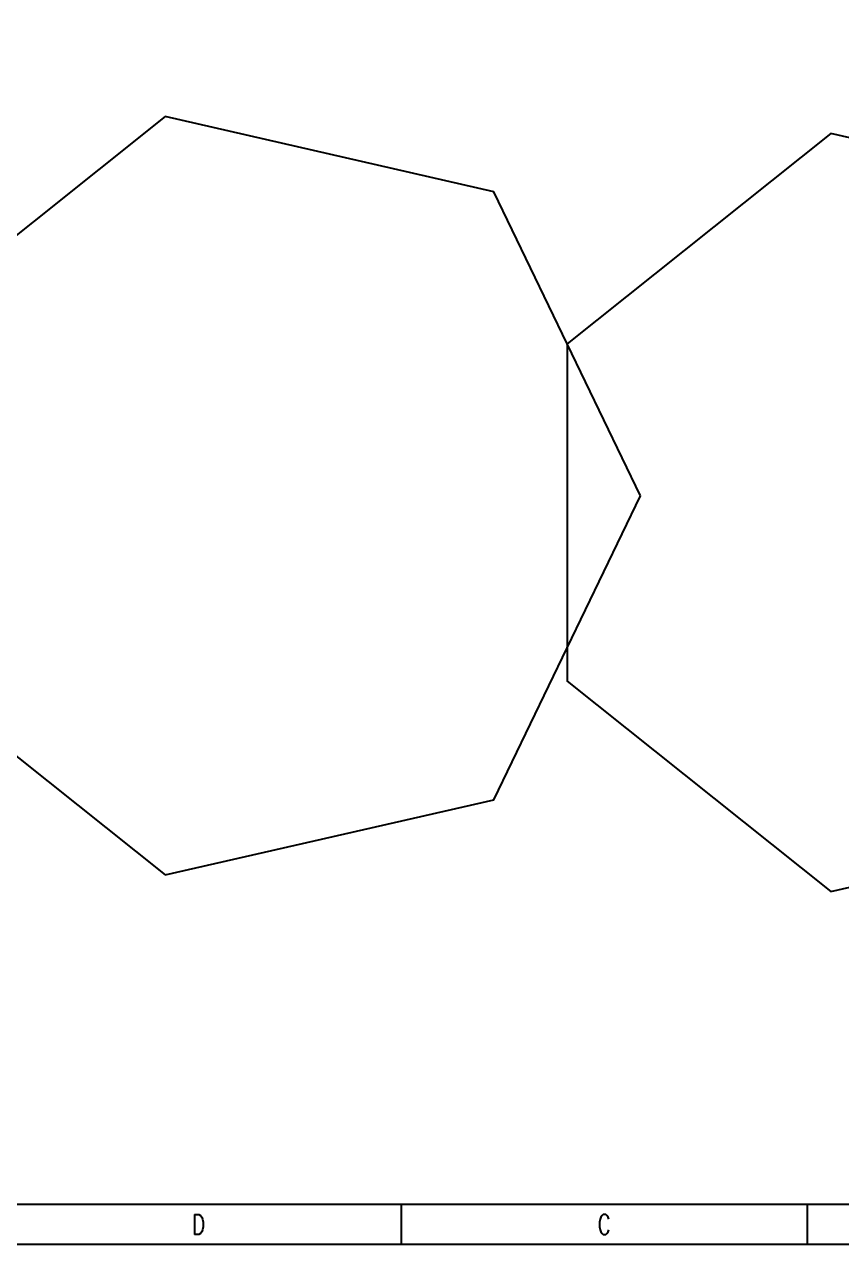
# Model space of a CAD drawing. Extents: x 207383 to 323108, y -93974 to -64274.
# Drawn here: x 229141 to 239287, y -93974 to -78827 of the extents above; entities that cross this region are included whole.
import ezdxf
from ezdxf.enums import TextEntityAlignment as Align

# ---------------------------------------------------------------- set-up
doc = ezdxf.new("R2010")
doc.units = 0
doc.layers.get('0').update_dxf_attribs({"linetype": 'CONTINUOUS'})
doc.layers.add('DIM', color=3, linetype='CONTINUOUS')
doc.styles.add('HZ', font='TXT.shx', dxfattribs={"width": 0.7, "bigfont": 'hz.shx'})

# ---------------------------------------------------------------- blocks, each defined once
blk = doc.blocks.new('tk')
at = {"color": 4}
for p, q in [((719081, -99199), (678781, -99199)), ((703968, -99199), (703968, -99699)), ((709006, -99199), (709006, -99699)), ((709006, -99199), (709006, -99699)), ((719581, -99699), (677531, -99699))]:
    blk.add_line(p, q, dxfattribs=at)
at = {"color": 4, "style": 'HZ', "width": 0.7}
for s, p in [('D', (701450, -99574)), ('C', (706487, -99574))]:
    blk.add_text(s, height=250, dxfattribs=at).set_placement(p, align=Align.CENTER)

msp = doc.modelspace()

# ---------------------------------------------------------------- linework, layer by layer
for points in [[(207383, -64274), (249433, -64274), (249433, -93974), (207383, -93974)], [(236788, -84678), (234971, -80904), (230887, -79971), (227612, -82583), (227612, -86772), (230887, -89384), (234971, -88452)], [(245056, -84885), (243239, -81111), (239155, -80179), (235879, -82791), (235879, -86980), (239155, -89591), (243239, -88659)]]:
    msp.add_lwpolyline(points, close=True)

# ---------------------------------------------------------------- block references
at = {"layer": 'DIM'}
msp.add_blockref('tk', (-470148, 5725), dxfattribs=at)

doc.saveas('drawing.dxf')
